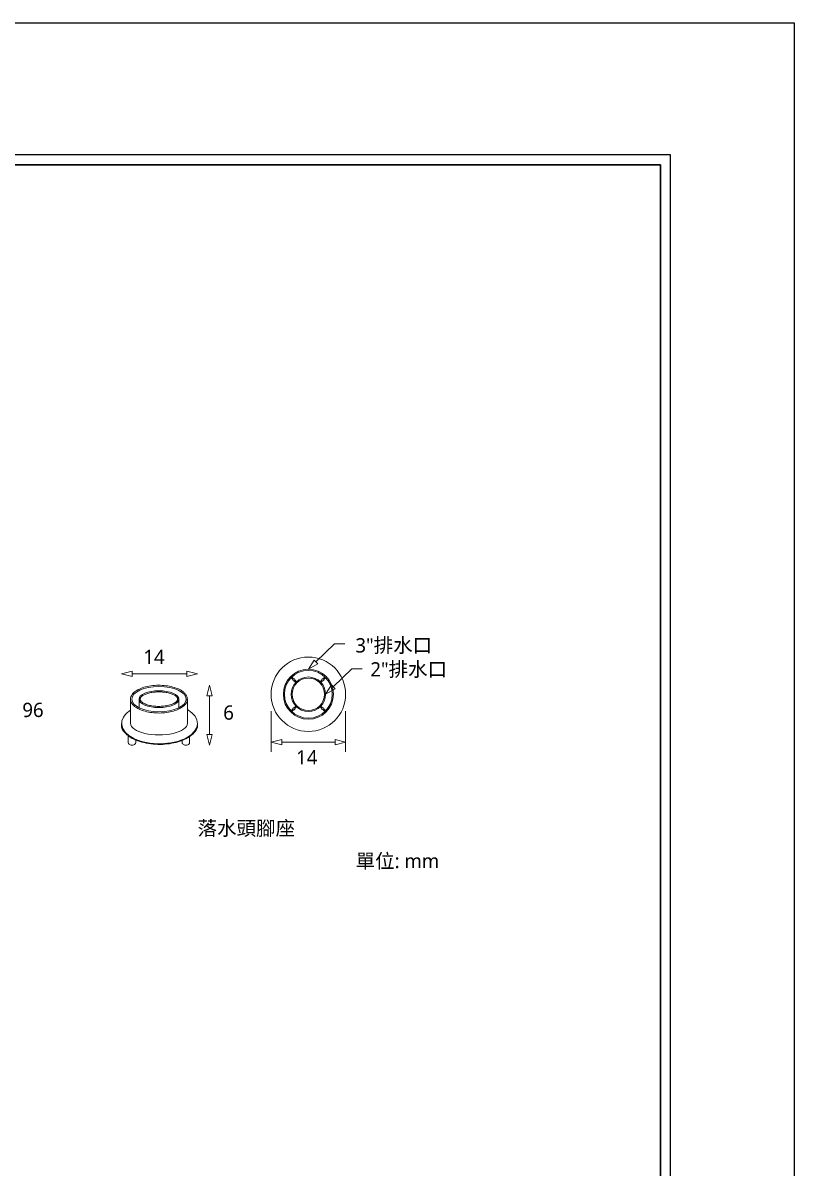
# Model space of a CAD drawing. Header units: millimetres. Extents: x 438 to 4638, y 478 to 3448.
# Drawn here: x 3560 to 4638, y 1845 to 3448 of the extents above; entities that cross this region are included whole.
import ezdxf

# ---------------------------------------------------------------- set-up
doc = ezdxf.new("R2010")
doc.units = ezdxf.units.MM
doc.styles.add('微軟正黑體-20', font='Microsoft JhengHei.ttf', dxfattribs={"height": 20})

msp = doc.modelspace()

# ---------------------------------------------------------------- linework, layer by layer
for p, q in [((438.5, 3448.4, -163.2), (4638.5, 3448.4, -163.2)), ((4638.5, 3448.4, -163.2), (4638.5, 478.4, -163.2)), ((625.5, 3249.6, -163.2), (4451.4, 3249.6, -163.2)), ((4451.4, 3249.6, -163.2), (625.5, 3249.6, -163.2)), ((4451.4, 3249.6, -163.2), (4451.4, 870.4, -163.2)), ((4451.4, 678.2, -163.2), (4451.4, 3249.6, -163.2))]:
    msp.add_line(p, q)
at = {"color": 4}
for p, q in [((4465.6, 3263.8, -163.2), (611.3, 3263.8, -163.2)), ((4465.6, 663.9, -163.2), (4465.6, 3263.8, -163.2))]:
    msp.add_line(p, q, dxfattribs=at)
at = {"lineweight": 5}
for p, q in [((3969.5, 2553.9), (3995.6, 2579.4)), ((3995.6, 2579.4), (4010.1, 2579.4)), ((3966.9, 2556.5), (3958.9, 2543.6)), ((3958.9, 2543.6), (3972.1, 2551.3)), ((3972.1, 2551.3), (3966.9, 2556.5)), ((3712.4, 2541), (3697.6, 2537.3)), ((3697.6, 2537.3), (3712.4, 2533.6)), ((3712.4, 2533.6), (3712.4, 2541)), ((3712.4, 2537.3), (3788.9, 2537.3)), ((3788.9, 2541), (3803.7, 2537.3)), ((3788.9, 2533.6), (3788.9, 2541)), ((3803.7, 2537.3), (3788.9, 2533.6)), ((3993.7, 2518.9), (4019.8, 2544.4)), ((4019.8, 2544.4), (4034.3, 2544.4)), ((3820.6, 2521.2), (3816.9, 2506.5)), ((3824.2, 2506.5), (3820.6, 2521.2)), ((3937.1, 2529.4), (3934.7, 2531.8)), ((3938.1, 2530.4), (3935.8, 2532.8)), ((3941.3, 2525.2), (3938.9, 2527.6)), ((3942.3, 2526.2), (3940, 2528.6)), ((3975.5, 2526.2), (3977.9, 2528.6)), ((3976.5, 2525.2), (3978.9, 2527.6)), ((3979.7, 2530.4), (3982.1, 2532.8)), ((3980.7, 2529.4), (3983.1, 2531.8)), ((3991.1, 2521.6), (3983.1, 2508.6)), ((3996.2, 2516.3), (3991.1, 2521.6)), ((3710.1, 2501.8), (3710.1, 2467.8)), ((3722, 2501.8), (3722, 2489.7)), ((3777.6, 2501.8), (3777.6, 2489.7)), ((3789.6, 2501.8), (3789.6, 2467.8)), ((3816.9, 2506.5), (3824.2, 2506.5)), ((3820.6, 2506.5), (3820.6, 2452.1)), ((3983.1, 2508.6), (3996.2, 2516.3)), ((3937.1, 2487.8), (3934.7, 2485.4)), ((3938.1, 2486.8), (3935.8, 2484.4)), ((3941.3, 2492), (3938.9, 2489.6)), ((3942.3, 2491), (3940, 2488.6)), ((3975.5, 2491), (3977.9, 2488.6)), ((3976.5, 2492), (3978.9, 2489.6)), ((3979.7, 2486.8), (3982.1, 2484.4)), ((3980.7, 2487.8), (3983.1, 2485.4)), ((3906.8, 2484.8), (3906.8, 2427.9)), ((4011, 2484.8), (4011, 2427.9)), ((3697.6, 2467.8), (3697.6, 2462.3)), ((3803.7, 2467.8), (3803.7, 2462.3)), ((3706.9, 2440.8), (3706.9, 2450.6)), ((3717.3, 2440.8), (3717.3, 2444.7)), ((3782.4, 2440.8), (3782.4, 2444)), ((3792.8, 2450.6), (3792.8, 2450.6)), ((3792.8, 2440.8), (3792.8, 2449.4)), ((3820.6, 2437.3), (3816.9, 2452.1)), ((3816.9, 2452.1), (3824.2, 2452.1)), ((3824.2, 2452.1), (3820.6, 2437.3)), ((3921.6, 2445.3), (3906.8, 2441.6)), ((3906.8, 2441.6), (3921.6, 2438)), ((3921.6, 2438), (3921.6, 2445.3)), ((3921.6, 2441.6), (3996.2, 2441.6)), ((3996.2, 2445.3), (4011, 2441.6)), ((3996.2, 2438), (3996.2, 2445.3)), ((4011, 2441.6), (3996.2, 2438))]:
    msp.add_line(p, q, dxfattribs=at)
for radius in [52.1, 35, 33.5, 24.2, 22.7]:
    msp.add_circle((3958.9, 2508.6), radius, dxfattribs=at)
for centre, start, end in [((3938.5, 2529), 165, 285), ((3938.5, 2529), 345, 105), ((3979.3, 2529), 75, 195), ((3979.3, 2529), 255, 15), ((3938.5, 2488.2), 75, 195), ((3938.5, 2488.2), 255, 15), ((3979.3, 2488.2), 165, 285), ((3979.3, 2488.2), 345, 105)]:
    msp.add_arc(centre, 1.49, start, end, dxfattribs=at)
for centre, major_axis, ratio in [((3749.9, 2501.8), (-38, 0), 0.466635), ((3749.8, 2501.8), (-27.8, 0), 0.422019)]:
    msp.add_ellipse(centre, major_axis=major_axis, ratio=ratio, dxfattribs=at)
for centre, major_axis, ratio, start_param, end_param in [((3750.7, 2467.8), (-53.1, 0), 0.536626, 5.581214, 10.172417), ((3749.9, 2467.8), (-39.7, 0), 0.40387, 6.283185, 9.424778), ((3787.6, 2440.8), (-5.22, 0), 0.67195, 0, 3.141593)]:
    msp.add_ellipse(centre, major_axis=major_axis, ratio=ratio, start_param=start_param, end_param=end_param, dxfattribs=at)
at = {"lineweight": 5, "extrusion": (0, 0, -1)}
msp.add_ellipse((3712.1, 2440.8), major_axis=(5.22, 0), ratio=0.67195, start_param=0, end_param=3.141593, dxfattribs=at)
at = {"lineweight": 5}
for points, knots in [([(3710.1, 2501.8), (3710.1, 2500.9), (3710.3, 2499.9), (3710.8, 2498.1), (3711.2, 2497.3), (3712.1, 2495.5), (3712.7, 2494.7), (3714.8, 2492.3), (3716.7, 2490.9), (3721, 2488.2), (3723.5, 2487.1), (3729, 2485.1), (3732.1, 2484.3), (3738.5, 2483.1), (3741.8, 2482.7), (3748.6, 2482.3), (3752.1, 2482.3), (3758.9, 2482.8), (3762.2, 2483.2), (3768.6, 2484.5), (3771.5, 2485.4), (3777, 2487.4), (3779.4, 2488.6), (3783.6, 2491.3), (3785.4, 2492.8), (3787.5, 2495.4), (3788.2, 2496.5), (3789.2, 2498.8), (3789.5, 2499.9), (3789.6, 2502.3), (3789.5, 2503.5), (3788.8, 2505.8), (3788.3, 2506.9), (3786.9, 2509), (3786, 2510), (3784, 2511.9), (3782.8, 2512.8), (3779.4, 2515.1), (3776.8, 2516.3), (3771.1, 2518.4), (3768, 2519.2), (3761.4, 2520.5), (3757.9, 2520.9), (3750.8, 2521.3), (3747.2, 2521.3), (3740.2, 2520.8), (3736.8, 2520.3), (3730.3, 2518.9), (3727.2, 2517.9), (3721.7, 2515.7), (3719.3, 2514.5), (3715.1, 2511.6), (3713.5, 2509.9), (3711.6, 2507.2), (3711, 2506.1), (3710.3, 2504), (3710.1, 2502.9), (3710.1, 2501.8)], [0, 0, 0, 0, 0.129818, 0.129818, 0.259635, 0.259635, 0.389453, 0.389453, 0.654931, 0.654931, 0.920409, 0.920409, 1.185887, 1.185887, 1.451365, 1.451365, 1.716843, 1.716843, 1.982321, 1.982321, 2.247799, 2.247799, 2.513277, 2.513277, 2.778756, 2.778756, 2.943818, 2.943818, 3.10888, 3.10888, 3.273942, 3.273942, 3.439005, 3.439005, 3.604067, 3.604067, 3.769129, 3.769129, 4.044635, 4.044635, 4.32014, 4.32014, 4.595646, 4.595646, 4.871151, 4.871151, 5.146657, 5.146657, 5.422162, 5.422162, 5.697668, 5.697668, 5.973174, 5.973174, 6.12998, 6.12998, 6.283185, 6.283185, 6.283185, 6.283185]), ([(3723.6, 2501.8), (3723.6, 2501.4), (3723.7, 2501), (3723.9, 2500.3), (3724.1, 2499.8), (3724.7, 2499), (3725.1, 2498.5), (3726.1, 2497.7), (3726.6, 2497.2), (3728.5, 2496), (3730.1, 2495.2), (3733.9, 2493.8), (3736, 2493.2), (3740.5, 2492.3), (3743, 2492), (3748, 2491.6), (3750.5, 2491.6), (3755.5, 2491.9), (3758, 2492.1), (3762.7, 2493), (3764.8, 2493.5), (3768.7, 2494.8), (3770.4, 2495.6), (3772.7, 2497), (3773.5, 2497.6), (3774.8, 2498.8), (3775.2, 2499.4), (3775.8, 2500.3), (3775.9, 2500.7), (3776.1, 2501.5), (3776.1, 2501.9), (3776, 2502.7), (3775.8, 2503.1), (3775.4, 2503.9), (3775.2, 2504.3), (3774.4, 2505.2), (3774, 2505.6), (3772.9, 2506.5), (3772.2, 2506.9), (3770.2, 2508.1), (3768.7, 2508.8), (3765.3, 2509.9), (3763.4, 2510.5), (3759.4, 2511.3), (3757.2, 2511.6), (3752.8, 2511.9), (3750.5, 2512), (3746, 2511.9), (3743.8, 2511.7), (3739.5, 2511.1), (3737.4, 2510.7), (3733.7, 2509.7), (3731.9, 2509.1), (3728.9, 2507.8), (3727.6, 2507.1), (3725.9, 2505.8), (3725.3, 2505.2), (3724.3, 2504.1), (3724, 2503.6), (3723.7, 2502.7), (3723.6, 2502.2), (3723.6, 2501.8)], [0, 0, 0, 0, 0.142221, 0.142221, 0.284442, 0.284442, 0.426662, 0.426662, 0.568883, 0.568883, 0.848955, 0.848955, 1.129027, 1.129027, 1.409099, 1.409099, 1.68917, 1.68917, 1.969242, 1.969242, 2.249314, 2.249314, 2.529386, 2.529386, 2.722447, 2.722447, 2.915509, 2.915509, 3.058439, 3.058439, 3.201369, 3.201369, 3.344299, 3.344299, 3.487229, 3.487229, 3.630159, 3.630159, 3.773089, 3.773089, 4.022318, 4.022318, 4.271548, 4.271548, 4.520777, 4.520777, 4.770006, 4.770006, 5.019235, 5.019235, 5.268465, 5.268465, 5.517694, 5.517694, 5.766923, 5.766923, 5.945234, 5.945234, 6.123546, 6.123546, 6.283185, 6.283185, 6.283185, 6.283185]), ([(3697.6, 2462.3), (3697.9, 2461.5), (3698.2, 2460.7), (3699.6, 2458), (3700.9, 2456.2), (3704.1, 2452.8), (3706, 2451.2), (3710.9, 2447.7), (3714, 2446), (3721, 2443.1), (3724.9, 2441.9), (3732.9, 2439.9), (3737.2, 2439.2), (3745.9, 2438.4), (3750.4, 2438.3), (3759.2, 2438.7), (3763.5, 2439.2), (3771.9, 2440.7), (3775.9, 2441.7), (3783.4, 2444.3), (3786.8, 2445.8), (3792.9, 2449.3), (3795.6, 2451.3), (3799.9, 2455.5), (3801.7, 2457.8), (3803.2, 2460.9), (3803.5, 2461.6), (3803.7, 2462.3)], [6.466626, 6.466626, 6.466626, 6.466626, 6.548962, 6.548962, 6.744933, 6.744933, 6.940905, 6.940905, 7.188398, 7.188398, 7.435892, 7.435892, 7.683386, 7.683386, 7.930879, 7.930879, 8.178373, 8.178373, 8.425867, 8.425867, 8.67336, 8.67336, 8.920854, 8.920854, 9.168348, 9.168348, 9.241332, 9.241332, 9.241332, 9.241332])]:
    msp.add_open_spline(points, degree=3, knots=knots, dxfattribs=at)

# ---------------------------------------------------------------- texts
at = {"lineweight": 5, "style": '微軟正黑體-20'}
for s, p in [('3"排水口', (4024.7, 2567.1, -22.6)), ('14', (3728, 2550.9, -22.6)), ('2"排水口', (4045.6, 2533.5, -22.6)), ('96', (3558.7, 2476.7)), ('6', (3839.8, 2473, -22.6)), ('14', (3941.8, 2410.3, -22.6))]:
    msp.add_text(s, height=20, dxfattribs=at).set_placement(p)
at = {"lineweight": 5, "char_height": 20, "attachment_point": 5, "style": '微軟正黑體-20'}
for s, insert, width in [('落水頭腳座', (3872.1, 2320), 130.8), ('單位: mm', (4083.5, 2274.1), 112.75)]:
    msp.add_mtext(s, dxfattribs=dict(at, insert=insert, width=width))

doc.saveas('drawing.dxf')
